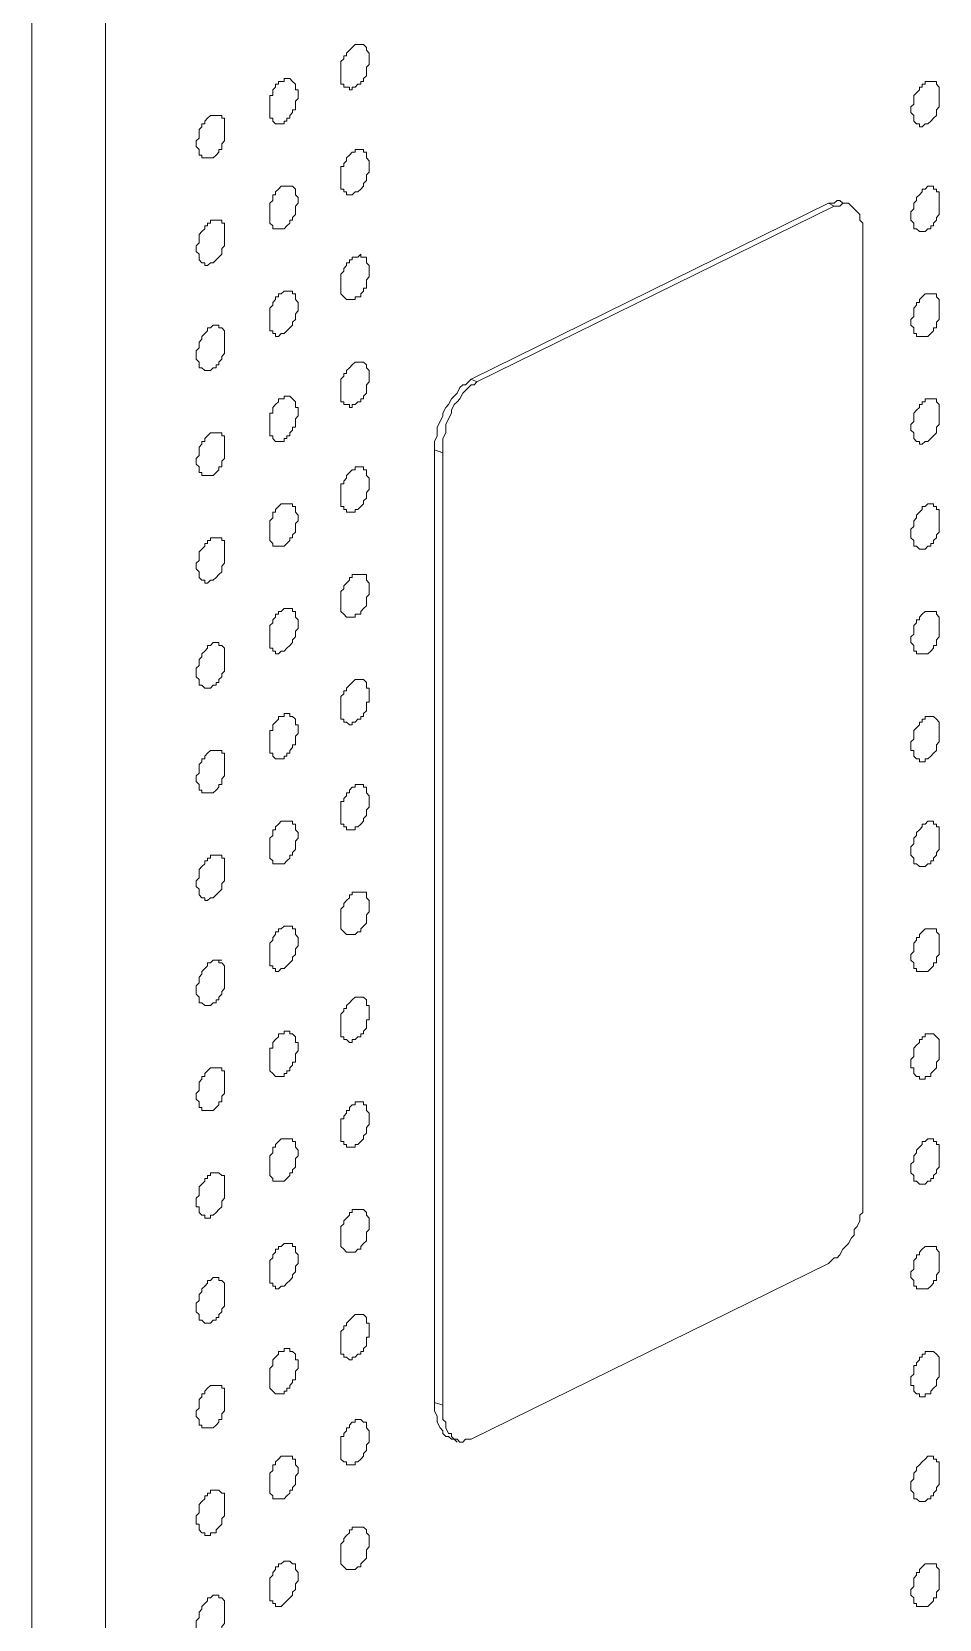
# Model space of a CAD drawing. Header units: inches. Extents: x 165 to 477, y 61 to 737.
# Drawn here: x 400.2 to 438.6, y 109.5 to 176.7 of the extents above; entities that cross this region are included whole.
import ezdxf

# ---------------------------------------------------------------- set-up
doc = ezdxf.new("R2010")
doc.units = ezdxf.units.IN
doc.header["$MEASUREMENT"] = 0
doc.layers.add('图层 1', color=7, linetype='Continuous')

msp = doc.modelspace()

# ---------------------------------------------------------------- linework, layer by layer
at = {"layer": '图层 1', "color": 254, "lineweight": 5, "true_color": 0xdcdcdc}
for points in [[(400.2, 67.56), (400.2, 68.04), (400.32, 68.4), (400.56, 68.76), (400.8, 69.12), (401.04, 69.48), (401.4, 69.84), (401.76, 70.08), (402.24, 70.44), (402.84, 70.8), (403.32, 71.04), (403.32, 192.96)], [(434.16, 169.32), (433.92, 169.44)], [(418.8, 162), (419.04, 161.88)], [(417.6, 158.88), (417.24, 159)], [(417.24, 118.68), (417.6, 118.56)]]:
    msp.add_lwpolyline(points, dxfattribs=at)
at = {"layer": '图层 1', "color": 7, "lineweight": 5, "true_color": 0xffffff}
for points in [[(400.2, 189.36), (400.2, 67.56)], [(413.88, 176.16), (413.76, 176.04), (413.64, 175.92), (413.52, 175.8), (413.52, 175.68), (413.4, 175.68), (413.4, 175.56), (413.28, 175.44), (413.28, 174.48), (413.4, 174.48), (413.4, 174.36), (413.52, 174.36), (413.64, 174.36)], [(414.12, 176.16), (413.88, 176.16)], [(413.88, 174.36), (414, 174.48), (414.12, 174.48), (414.12, 174.6), (414.24, 174.6), (414.24, 174.72), (414.36, 174.84), (414.36, 175.2), (414.48, 175.32), (414.48, 175.8), (414.36, 175.92), (414.36, 176.04), (414.24, 176.16), (414.12, 176.16)], [(410.88, 174.6), (410.64, 174.6), (410.64, 174.48), (410.52, 174.48), (410.52, 174.36), (410.4, 174.24), (410.4, 174), (410.28, 174), (410.28, 173.04), (410.4, 173.04), (410.4, 172.92), (410.52, 172.8)], [(411.12, 174.72), (410.88, 174.72), (410.88, 174.6)], [(410.88, 172.8), (410.88, 172.92), (411, 172.92), (411, 173.04), (411.12, 173.04), (411.12, 173.16), (411.24, 173.28), (411.24, 173.4), (411.36, 173.4), (411.36, 173.76), (411.48, 173.88), (411.48, 174.24), (411.36, 174.24), (411.36, 174.48), (411.24, 174.6), (411.12, 174.72)], [(413.64, 174.36), (413.64, 174.24), (413.76, 174.24), (413.76, 174.36), (413.88, 174.36)], [(438, 174.6), (438, 174.48), (437.88, 174.48), (437.88, 174.36), (437.76, 174.36), (437.76, 174.24), (437.64, 174.12), (437.52, 174), (437.52, 173.64), (437.4, 173.52), (437.4, 173.28), (437.52, 173.16), (437.52, 172.92), (437.64, 172.8), (437.76, 172.8), (437.76, 172.68)], [(438, 172.8), (438.12, 172.8), (438.24, 172.92), (438.36, 173.04), (438.48, 173.16), (438.48, 173.4), (438.6, 173.52), (438.6, 174.36), (438.48, 174.48), (438.48, 174.6), (438.36, 174.6)], [(438.36, 174.6), (438, 174.6)], [(407.76, 173.16), (407.64, 173.04), (407.52, 172.92), (407.52, 172.8), (407.4, 172.8), (407.4, 172.68), (407.28, 172.56), (407.28, 172.2), (407.16, 172.08), (407.16, 171.84), (407.28, 171.72), (407.28, 171.48), (407.4, 171.48), (407.4, 171.36), (407.52, 171.36)], [(408.12, 173.16), (407.76, 173.16)], [(407.76, 171.36), (407.88, 171.36), (408, 171.48), (408.12, 171.6), (408.12, 171.72), (408.24, 171.72), (408.24, 171.96), (408.36, 172.08), (408.36, 173.04), (408.24, 173.04), (408.24, 173.16), (408.12, 173.16)], [(410.52, 172.8), (410.88, 172.8)], [(437.76, 172.68), (437.88, 172.68), (438, 172.8)], [(413.88, 171.6), (413.76, 171.6), (413.64, 171.48), (413.52, 171.36), (413.52, 171.24), (413.4, 171.12), (413.4, 171), (413.28, 171), (413.28, 170.04), (413.4, 170.04), (413.4, 169.92), (413.52, 169.92), (413.52, 169.8), (413.64, 169.8)], [(414.12, 171.72), (413.88, 171.72), (413.88, 171.6)], [(413.88, 169.92), (414, 169.92), (414.12, 170.04), (414.24, 170.16), (414.24, 170.28), (414.36, 170.4), (414.36, 170.64), (414.48, 170.76), (414.48, 171.24), (414.36, 171.36), (414.36, 171.6), (414.24, 171.6), (414.24, 171.72), (414.12, 171.72)], [(407.52, 171.36), (407.76, 171.36)], [(410.88, 170.16), (410.76, 170.16), (410.64, 170.04), (410.52, 169.92), (410.52, 169.8), (410.4, 169.8), (410.4, 169.56), (410.28, 169.44), (410.28, 168.6), (410.4, 168.48), (410.4, 168.36), (410.52, 168.36)], [(411.12, 170.16), (410.88, 170.16)], [(410.88, 168.36), (411, 168.48), (411.12, 168.6), (411.12, 168.72), (411.24, 168.72), (411.24, 168.84), (411.36, 168.96), (411.36, 169.32), (411.48, 169.44), (411.48, 169.68), (411.36, 169.8), (411.36, 170.04), (411.24, 170.16), (411.12, 170.16)], [(438, 170.04), (437.88, 170.04), (437.88, 169.92), (437.76, 169.8), (437.64, 169.68), (437.64, 169.56), (437.52, 169.44), (437.52, 169.2), (437.4, 169.08), (437.4, 168.72), (437.52, 168.6), (437.52, 168.36), (437.64, 168.36), (437.76, 168.24)], [(438.36, 170.16), (438.12, 170.16), (438, 170.04)], [(438.48, 168.84), (438.6, 168.96), (438.6, 169.92), (438.48, 169.92), (438.48, 170.04), (438.36, 170.04), (438.36, 170.16)], [(413.64, 169.8), (413.76, 169.8), (413.88, 169.92)], [(433.92, 169.44), (418.8, 162), (418.68, 161.88), (418.56, 161.76), (418.44, 161.76), (418.32, 161.64), (418.2, 161.4), (418.08, 161.28), (417.96, 161.16), (417.84, 160.92), (417.72, 160.8), (417.6, 160.56), (417.6, 160.44), (417.48, 160.2), (417.36, 159.96), (417.36, 159.6), (417.24, 159.36), (417.24, 159)], [(434.64, 169.44), (434.52, 169.44), (434.4, 169.56), (434.28, 169.56), (434.16, 169.44), (433.92, 169.44)], [(434.16, 169.32), (434.4, 169.32), (434.52, 169.44), (434.76, 169.44)], [(435.36, 127.56), (435.36, 168.6), (435.24, 168.72), (435.24, 168.96), (435.12, 169.08), (435, 169.2), (434.88, 169.32), (434.76, 169.44), (434.64, 169.44)], [(434.64, 169.44), (434.76, 169.44)], [(407.76, 168.72), (407.76, 168.6), (407.64, 168.6), (407.64, 168.48), (407.52, 168.48), (407.52, 168.36), (407.4, 168.24), (407.28, 168.12), (407.28, 167.76), (407.16, 167.64), (407.16, 167.4), (407.28, 167.28), (407.28, 167.04), (407.4, 166.92), (407.52, 166.92), (407.52, 166.8)], [(408.12, 168.72), (407.76, 168.72)], [(407.76, 166.92), (407.88, 166.92), (408, 167.04), (408.12, 167.16), (408.24, 167.28), (408.24, 167.52), (408.36, 167.64), (408.36, 168.6), (408.24, 168.6), (408.24, 168.72), (408.12, 168.72)], [(419.04, 161.88), (434.16, 169.32)], [(438, 168.24), (438.12, 168.36), (438.24, 168.36), (438.24, 168.48), (438.36, 168.48), (438.36, 168.6), (438.48, 168.72), (438.48, 168.84)], [(410.52, 168.36), (410.88, 168.36)], [(437.76, 168.24), (438, 168.24)], [(407.52, 166.8), (407.64, 166.8), (407.76, 166.92)], [(413.88, 167.16), (413.76, 167.16), (413.76, 167.04), (413.64, 167.04), (413.64, 166.92), (413.52, 166.92), (413.52, 166.8), (413.4, 166.68), (413.4, 166.56), (413.28, 166.44), (413.28, 165.6), (413.4, 165.48), (413.52, 165.36), (413.64, 165.36)], [(414.12, 167.16), (414.12, 167.28), (414, 167.16), (413.88, 167.16)], [(413.88, 165.36), (413.88, 165.48), (414, 165.48), (414.12, 165.48), (414.12, 165.6), (414.24, 165.72), (414.24, 165.84), (414.36, 165.84), (414.36, 166.2), (414.48, 166.32), (414.48, 166.8), (414.36, 166.92), (414.36, 167.16), (414.24, 167.16), (414.12, 167.16)], [(410.88, 165.72), (410.76, 165.6), (410.64, 165.6), (410.64, 165.48), (410.52, 165.48), (410.52, 165.36), (410.4, 165.24), (410.4, 165.12), (410.28, 165), (410.28, 164.04), (410.4, 164.04), (410.4, 163.92), (410.52, 163.92), (410.52, 163.8)], [(411.12, 165.72), (410.88, 165.72)], [(410.88, 163.92), (411, 164.04), (411.12, 164.16), (411.24, 164.28), (411.24, 164.4), (411.36, 164.52), (411.36, 164.76), (411.48, 164.88), (411.48, 165.24), (411.36, 165.36), (411.36, 165.6), (411.24, 165.6), (411.24, 165.72), (411.12, 165.72)], [(413.64, 165.36), (413.88, 165.36)], [(438, 165.6), (437.88, 165.48), (437.76, 165.36), (437.76, 165.24), (437.64, 165.24), (437.64, 165.12), (437.52, 165), (437.52, 164.64), (437.4, 164.52), (437.4, 164.28), (437.52, 164.16), (437.52, 163.92), (437.64, 163.92), (437.64, 163.8), (437.76, 163.8)], [(438, 163.8), (438.12, 163.8), (438.24, 163.92), (438.36, 164.04), (438.36, 164.16), (438.48, 164.16), (438.48, 164.4), (438.6, 164.52), (438.6, 165.36), (438.48, 165.48), (438.48, 165.6), (438.36, 165.6)], [(438.36, 165.6), (438, 165.6)], [(407.76, 164.16), (407.64, 164.16), (407.64, 164.04), (407.52, 163.92), (407.4, 163.8), (407.4, 163.68), (407.28, 163.56), (407.28, 163.32), (407.16, 163.2), (407.16, 162.84), (407.28, 162.72), (407.28, 162.48), (407.4, 162.48), (407.52, 162.36)], [(408.12, 164.28), (407.88, 164.28), (407.76, 164.16)], [(407.76, 162.36), (407.88, 162.48), (408, 162.48), (408, 162.6), (408.12, 162.6), (408.12, 162.72), (408.24, 162.84), (408.24, 162.96), (408.36, 163.08), (408.36, 164.04), (408.24, 164.16), (408.12, 164.16), (408.12, 164.28)], [(410.52, 163.8), (410.64, 163.8), (410.76, 163.92), (410.88, 163.92)], [(437.76, 163.8), (438, 163.8)], [(413.88, 162.72), (413.76, 162.6), (413.64, 162.48), (413.52, 162.36), (413.52, 162.24), (413.4, 162.24), (413.4, 162.12), (413.28, 162), (413.28, 161.04), (413.4, 161.04), (413.4, 160.92), (413.52, 160.92), (413.64, 160.92)], [(414.12, 162.72), (413.88, 162.72)], [(413.88, 160.92), (414, 161.04), (414.12, 161.04), (414.12, 161.16), (414.24, 161.16), (414.24, 161.28), (414.36, 161.4), (414.36, 161.76), (414.48, 161.88), (414.48, 162.36), (414.36, 162.48), (414.36, 162.6), (414.24, 162.72), (414.12, 162.72)], [(407.52, 162.36), (407.76, 162.36)], [(417.6, 158.88), (417.6, 159.48), (417.72, 159.72), (417.72, 160.08), (417.84, 160.32), (417.96, 160.56), (417.96, 160.68), (418.08, 160.92), (418.2, 161.04), (418.32, 161.16), (418.44, 161.4), (418.56, 161.52), (418.68, 161.64), (418.8, 161.76), (418.92, 161.76), (419.04, 161.88)], [(410.88, 161.16), (410.64, 161.16), (410.64, 161.04), (410.52, 160.92), (410.4, 160.8), (410.4, 160.56), (410.28, 160.56), (410.28, 159.6), (410.4, 159.6), (410.4, 159.48), (410.52, 159.36)], [(411.12, 161.28), (410.88, 161.28), (410.88, 161.16)], [(410.88, 159.36), (410.88, 159.48), (411, 159.48), (411, 159.6), (411.12, 159.6), (411.12, 159.72), (411.24, 159.84), (411.24, 159.96), (411.36, 159.96), (411.36, 160.32), (411.48, 160.44), (411.48, 160.8), (411.36, 160.8), (411.36, 161.04), (411.24, 161.16), (411.12, 161.28)], [(413.64, 160.92), (413.64, 160.8), (413.76, 160.8), (413.76, 160.92), (413.88, 160.92)], [(438, 161.16), (438, 161.04), (437.88, 161.04), (437.88, 160.92), (437.76, 160.92), (437.76, 160.8), (437.64, 160.68), (437.52, 160.56), (437.52, 160.2), (437.4, 160.08), (437.4, 159.84), (437.52, 159.72), (437.52, 159.48), (437.64, 159.36), (437.76, 159.36), (437.76, 159.24)], [(438, 159.36), (438.12, 159.36), (438.24, 159.48), (438.36, 159.6), (438.48, 159.72), (438.48, 159.96), (438.6, 160.08), (438.6, 160.92), (438.48, 161.04), (438.48, 161.16), (438.36, 161.16)], [(438.36, 161.16), (438, 161.16)], [(407.76, 159.72), (407.64, 159.6), (407.52, 159.48), (407.52, 159.36), (407.4, 159.36), (407.4, 159.24), (407.28, 159.12), (407.28, 158.76), (407.16, 158.64), (407.16, 158.4), (407.28, 158.28), (407.28, 158.04), (407.4, 158.04), (407.4, 157.92), (407.52, 157.92)], [(408.12, 159.72), (407.76, 159.72)], [(407.76, 157.92), (407.88, 157.92), (408, 158.04), (408.12, 158.16), (408.12, 158.28), (408.24, 158.28), (408.24, 158.52), (408.36, 158.64), (408.36, 159.6), (408.24, 159.6), (408.24, 159.72), (408.12, 159.72)], [(410.52, 159.36), (410.88, 159.36)], [(437.76, 159.24), (437.88, 159.24), (438, 159.36)], [(417.24, 159), (417.24, 118.32), (417.36, 118.08), (417.36, 117.84), (417.48, 117.6), (417.6, 117.48), (417.6, 117.36), (417.72, 117.24), (417.84, 117.24), (417.96, 117.12), (418.08, 117.12)], [(417.6, 118.56), (417.6, 158.88)], [(413.88, 158.16), (413.76, 158.16), (413.64, 158.04), (413.52, 157.92), (413.52, 157.8), (413.4, 157.68), (413.4, 157.56), (413.28, 157.56), (413.28, 156.6), (413.4, 156.6), (413.4, 156.48), (413.52, 156.48), (413.52, 156.36), (413.64, 156.36)], [(414.12, 158.28), (413.88, 158.28), (413.88, 158.16)], [(413.88, 156.36), (413.88, 156.48), (414, 156.48), (414.12, 156.6), (414.24, 156.72), (414.24, 156.84), (414.36, 156.96), (414.36, 157.2), (414.48, 157.32), (414.48, 157.8), (414.36, 157.92), (414.36, 158.16), (414.24, 158.16), (414.24, 158.28), (414.12, 158.28)], [(407.52, 157.92), (407.76, 157.92)], [(410.88, 156.72), (410.76, 156.72), (410.64, 156.6), (410.52, 156.48), (410.52, 156.36), (410.4, 156.36), (410.4, 156.12), (410.28, 156), (410.28, 155.16), (410.4, 155.04), (410.4, 154.92), (410.52, 154.92)], [(411.12, 156.72), (410.88, 156.72)], [(410.88, 154.92), (411, 155.04), (411.12, 155.16), (411.12, 155.28), (411.24, 155.28), (411.24, 155.4), (411.36, 155.52), (411.36, 155.88), (411.48, 156), (411.48, 156.24), (411.36, 156.36), (411.36, 156.6), (411.24, 156.6), (411.24, 156.72), (411.12, 156.72)], [(438, 156.6), (437.88, 156.6), (437.88, 156.48), (437.76, 156.36), (437.64, 156.24), (437.64, 156.12), (437.52, 156), (437.52, 155.76), (437.4, 155.64), (437.4, 155.28), (437.52, 155.16), (437.52, 154.92), (437.64, 154.92), (437.76, 154.8)], [(438, 154.8), (438.12, 154.92), (438.24, 154.92), (438.24, 155.04), (438.36, 155.04), (438.36, 155.16), (438.48, 155.28), (438.48, 155.4), (438.6, 155.52), (438.6, 156.48), (438.48, 156.48), (438.48, 156.6), (438.36, 156.6), (438.36, 156.72)], [(438.36, 156.72), (438.12, 156.72), (438, 156.6)], [(413.64, 156.36), (413.88, 156.36)], [(407.76, 155.28), (407.76, 155.16), (407.64, 155.16), (407.64, 155.04), (407.52, 155.04), (407.52, 154.92), (407.4, 154.8), (407.28, 154.68), (407.28, 154.32), (407.16, 154.2), (407.16, 153.96), (407.28, 153.84), (407.28, 153.6), (407.4, 153.48), (407.52, 153.48), (407.52, 153.36)], [(408.12, 155.28), (407.76, 155.28)], [(407.76, 153.48), (407.88, 153.48), (408, 153.6), (408.12, 153.72), (408.24, 153.84), (408.24, 154.08), (408.36, 154.2), (408.36, 155.16), (408.24, 155.16), (408.24, 155.28), (408.12, 155.28)], [(410.52, 154.92), (410.88, 154.92)], [(437.76, 154.8), (438, 154.8)], [(407.52, 153.36), (407.64, 153.36), (407.76, 153.48)], [(413.88, 153.72), (413.76, 153.72), (413.76, 153.6), (413.64, 153.6), (413.64, 153.48), (413.52, 153.36), (413.4, 153.24), (413.4, 153.12), (413.28, 153), (413.28, 152.16), (413.4, 152.04), (413.52, 151.92), (413.64, 151.92)], [(414.12, 153.72), (413.88, 153.72)], [(413.88, 151.92), (413.88, 152.04), (414, 152.04), (414.12, 152.04), (414.12, 152.16), (414.24, 152.28), (414.36, 152.4), (414.36, 152.76), (414.48, 152.88), (414.48, 153.36), (414.36, 153.48), (414.36, 153.72), (414.24, 153.72), (414.12, 153.72)], [(410.88, 152.28), (410.76, 152.16), (410.64, 152.16), (410.64, 152.04), (410.52, 152.04), (410.52, 151.92), (410.4, 151.8), (410.4, 151.68), (410.28, 151.56), (410.28, 150.6), (410.4, 150.6), (410.4, 150.48), (410.52, 150.48), (410.52, 150.36)], [(411.12, 152.28), (410.88, 152.28)], [(410.88, 150.48), (411, 150.6), (411.12, 150.72), (411.24, 150.84), (411.24, 150.96), (411.36, 151.08), (411.36, 151.32), (411.48, 151.44), (411.48, 151.8), (411.36, 151.92), (411.36, 152.16), (411.24, 152.16), (411.24, 152.28), (411.12, 152.28)], [(413.64, 151.92), (413.88, 151.92)], [(438, 152.16), (437.88, 152.04), (437.76, 151.92), (437.76, 151.8), (437.64, 151.8), (437.64, 151.68), (437.52, 151.56), (437.52, 151.2), (437.4, 151.08), (437.4, 150.84), (437.52, 150.72), (437.52, 150.48), (437.64, 150.48), (437.64, 150.36), (437.76, 150.36)], [(438, 150.36), (438.12, 150.36), (438.24, 150.48), (438.36, 150.6), (438.36, 150.72), (438.48, 150.72), (438.48, 150.96), (438.6, 151.08), (438.6, 151.92), (438.48, 152.04), (438.48, 152.16), (438.36, 152.16)], [(438.36, 152.16), (438, 152.16)], [(407.76, 150.72), (407.64, 150.72), (407.64, 150.6), (407.52, 150.48), (407.4, 150.36), (407.4, 150.24), (407.28, 150.12), (407.28, 149.88), (407.16, 149.76), (407.16, 149.4), (407.28, 149.28), (407.28, 149.04), (407.4, 149.04), (407.52, 148.92)], [(408.12, 150.84), (407.88, 150.84), (407.76, 150.72)], [(407.76, 148.92), (407.88, 149.04), (408, 149.04), (408, 149.16), (408.12, 149.16), (408.12, 149.28), (408.24, 149.4), (408.24, 149.52), (408.36, 149.64), (408.36, 150.6), (408.24, 150.72), (408.12, 150.72), (408.12, 150.84)], [(410.52, 150.36), (410.64, 150.36), (410.76, 150.48), (410.88, 150.48)], [(437.76, 150.36), (438, 150.36)], [(413.88, 149.28), (413.76, 149.16), (413.64, 149.04), (413.52, 148.92), (413.52, 148.8), (413.4, 148.8), (413.4, 148.68), (413.28, 148.56), (413.28, 147.6), (413.4, 147.6), (413.4, 147.48), (413.52, 147.48), (413.64, 147.36)], [(414.12, 149.28), (413.88, 149.28)], [(413.88, 147.48), (414, 147.6), (414.12, 147.6), (414.12, 147.72), (414.24, 147.72), (414.24, 147.84), (414.36, 147.96), (414.36, 148.32), (414.48, 148.32), (414.48, 148.92), (414.36, 148.92), (414.36, 149.16), (414.24, 149.28), (414.12, 149.28)], [(407.52, 148.92), (407.76, 148.92)], [(410.88, 147.72), (410.64, 147.72), (410.64, 147.6), (410.52, 147.48), (410.4, 147.36), (410.4, 147.12), (410.28, 147.12), (410.28, 146.16), (410.4, 146.16), (410.4, 146.04), (410.52, 145.92)], [(411.12, 147.84), (410.88, 147.84), (410.88, 147.72)], [(410.88, 145.92), (410.88, 146.04), (411, 146.04), (411, 146.16), (411.12, 146.16), (411.12, 146.28), (411.24, 146.4), (411.24, 146.52), (411.36, 146.52), (411.36, 146.88), (411.48, 147), (411.48, 147.36), (411.36, 147.36), (411.36, 147.6), (411.24, 147.72), (411.12, 147.72), (411.12, 147.84)], [(413.64, 147.36), (413.76, 147.36), (413.76, 147.48), (413.88, 147.48)], [(438, 147.72), (438, 147.6), (437.88, 147.6), (437.88, 147.48), (437.76, 147.48), (437.76, 147.36), (437.64, 147.24), (437.52, 147.12), (437.52, 146.76), (437.4, 146.64), (437.4, 146.28), (437.52, 146.28), (437.52, 146.04), (437.64, 145.92), (437.76, 145.92), (437.76, 145.8)], [(438, 145.92), (438.12, 145.92), (438.24, 146.04), (438.36, 146.16), (438.48, 146.28), (438.48, 146.52), (438.6, 146.64), (438.6, 147.48), (438.48, 147.6), (438.36, 147.72)], [(438.36, 147.72), (438, 147.72)], [(407.76, 146.28), (407.64, 146.16), (407.52, 146.04), (407.52, 145.92), (407.4, 145.92), (407.4, 145.8), (407.28, 145.68), (407.28, 145.32), (407.16, 145.2), (407.16, 144.96), (407.28, 144.84), (407.28, 144.6), (407.4, 144.6), (407.4, 144.48), (407.52, 144.48)], [(408.12, 146.28), (407.76, 146.28)], [(407.76, 144.48), (407.88, 144.48), (408, 144.6), (408.12, 144.72), (408.12, 144.84), (408.24, 144.84), (408.24, 145.08), (408.36, 145.2), (408.36, 146.16), (408.24, 146.16), (408.24, 146.28), (408.12, 146.28)], [(410.52, 145.92), (410.88, 145.92)], [(437.76, 145.8), (438, 145.8), (438, 145.92)], [(407.52, 144.48), (407.76, 144.48)], [(413.88, 144.72), (413.76, 144.72), (413.64, 144.6), (413.64, 144.48), (413.52, 144.48), (413.52, 144.36), (413.4, 144.24), (413.4, 144.12), (413.28, 144.12), (413.28, 143.16), (413.4, 143.16), (413.4, 143.04), (413.52, 143.04), (413.52, 142.92), (413.64, 142.92)], [(414.12, 144.84), (413.88, 144.84), (413.88, 144.72)], [(413.88, 142.92), (413.88, 143.04), (414, 143.04), (414.12, 143.16), (414.24, 143.28), (414.24, 143.4), (414.36, 143.52), (414.36, 143.76), (414.48, 143.88), (414.48, 144.36), (414.36, 144.48), (414.36, 144.72), (414.24, 144.72), (414.24, 144.84), (414.12, 144.84)], [(410.88, 143.28), (410.76, 143.28), (410.64, 143.16), (410.52, 143.04), (410.52, 142.92), (410.4, 142.92), (410.4, 142.68), (410.28, 142.56), (410.28, 141.72), (410.4, 141.6), (410.4, 141.48), (410.52, 141.48)], [(411.12, 143.28), (410.88, 143.28)], [(410.88, 141.48), (411, 141.6), (411.12, 141.72), (411.12, 141.84), (411.24, 141.84), (411.24, 141.96), (411.36, 142.08), (411.36, 142.44), (411.48, 142.56), (411.48, 142.8), (411.36, 142.92), (411.36, 143.16), (411.24, 143.16), (411.24, 143.28), (411.12, 143.28)], [(438, 143.16), (437.88, 143.16), (437.88, 143.04), (437.76, 142.92), (437.64, 142.8), (437.64, 142.68), (437.52, 142.56), (437.52, 142.32), (437.4, 142.2), (437.4, 141.84), (437.52, 141.72), (437.52, 141.48), (437.64, 141.48), (437.76, 141.36)], [(438, 141.36), (438.12, 141.48), (438.24, 141.48), (438.24, 141.6), (438.36, 141.6), (438.36, 141.72), (438.48, 141.84), (438.48, 141.96), (438.6, 142.08), (438.6, 143.04), (438.48, 143.04), (438.48, 143.16), (438.36, 143.16), (438.36, 143.28)], [(438.36, 143.28), (438.12, 143.28), (438, 143.16)], [(413.64, 142.92), (413.88, 142.92)], [(407.76, 141.84), (407.76, 141.72), (407.64, 141.72), (407.64, 141.6), (407.52, 141.6), (407.52, 141.48), (407.4, 141.36), (407.28, 141.24), (407.28, 140.88), (407.16, 140.76), (407.16, 140.52), (407.28, 140.4), (407.28, 140.16), (407.4, 140.04), (407.52, 140.04), (407.52, 139.92)], [(408.12, 141.84), (407.76, 141.84)], [(407.76, 140.04), (407.88, 140.04), (408, 140.16), (408.12, 140.28), (408.24, 140.4), (408.24, 140.64), (408.36, 140.76), (408.36, 141.72), (408.24, 141.72), (408.24, 141.84), (408.12, 141.84)], [(410.52, 141.48), (410.88, 141.48)], [(437.76, 141.36), (438, 141.36)], [(407.52, 139.92), (407.64, 139.92), (407.76, 140.04)], [(413.88, 140.28), (413.76, 140.28), (413.76, 140.16), (413.64, 140.16), (413.64, 140.04), (413.52, 139.92), (413.4, 139.8), (413.4, 139.68), (413.28, 139.56), (413.28, 138.72), (413.4, 138.6), (413.52, 138.48), (413.64, 138.48)], [(414.12, 140.28), (413.88, 140.28)], [(413.88, 138.48), (414, 138.6), (414.12, 138.6), (414.12, 138.72), (414.24, 138.84), (414.36, 138.96), (414.36, 139.32), (414.48, 139.44), (414.48, 139.92), (414.36, 140.04), (414.36, 140.28), (414.24, 140.28), (414.12, 140.28)], [(410.88, 138.84), (410.76, 138.72), (410.64, 138.72), (410.64, 138.6), (410.52, 138.6), (410.52, 138.48), (410.4, 138.36), (410.4, 138.24), (410.28, 138.12), (410.28, 137.16), (410.4, 137.16), (410.4, 137.04), (410.52, 137.04), (410.52, 136.92)], [(411.12, 138.84), (410.88, 138.84)], [(410.88, 137.04), (411, 137.16), (411.12, 137.28), (411.24, 137.4), (411.24, 137.52), (411.36, 137.64), (411.36, 137.88), (411.48, 138), (411.48, 138.36), (411.36, 138.48), (411.36, 138.72), (411.24, 138.72), (411.24, 138.84), (411.12, 138.84)], [(413.64, 138.48), (413.88, 138.48)], [(438, 138.72), (437.88, 138.6), (437.76, 138.48), (437.76, 138.36), (437.64, 138.36), (437.64, 138.24), (437.52, 138.12), (437.52, 137.76), (437.4, 137.64), (437.4, 137.4), (437.52, 137.28), (437.52, 137.04), (437.64, 137.04), (437.64, 136.92), (437.76, 136.92)], [(438, 136.92), (438.12, 136.92), (438.24, 137.04), (438.36, 137.16), (438.36, 137.28), (438.48, 137.28), (438.48, 137.52), (438.6, 137.64), (438.6, 138.48), (438.48, 138.6), (438.48, 138.72), (438.36, 138.72)], [(438.36, 138.72), (438, 138.72)], [(407.76, 137.28), (407.64, 137.28), (407.64, 137.16), (407.52, 137.04), (407.4, 136.92), (407.4, 136.8), (407.28, 136.68), (407.28, 136.44), (407.16, 136.32), (407.16, 135.96), (407.28, 135.84), (407.28, 135.6), (407.4, 135.6), (407.52, 135.48)], [(408.12, 137.4), (407.88, 137.4), (407.76, 137.28)], [(407.76, 135.48), (407.88, 135.6), (408, 135.6), (408, 135.72), (408.12, 135.72), (408.12, 135.84), (408.24, 135.96), (408.24, 136.08), (408.36, 136.2), (408.36, 137.16), (408.24, 137.28), (408.12, 137.28), (408.12, 137.4)], [(408.12, 137.4), (408.24, 137.4)], [(410.52, 136.92), (410.64, 136.92), (410.76, 137.04), (410.88, 137.04)], [(437.76, 136.92), (438, 136.92)], [(413.88, 135.84), (413.76, 135.72), (413.64, 135.6), (413.52, 135.48), (413.52, 135.36), (413.4, 135.36), (413.4, 135.24), (413.28, 135.12), (413.28, 134.16), (413.4, 134.16), (413.4, 134.04), (413.52, 134.04), (413.64, 133.92)], [(414.12, 135.84), (413.88, 135.84)], [(413.88, 134.04), (414, 134.16), (414.12, 134.16), (414.12, 134.28), (414.24, 134.28), (414.24, 134.4), (414.36, 134.52), (414.36, 134.88), (414.48, 134.88), (414.48, 135.48), (414.36, 135.48), (414.36, 135.72), (414.24, 135.84), (414.12, 135.84)], [(407.52, 135.48), (407.76, 135.48)], [(411.12, 134.4), (410.88, 134.4), (410.88, 134.28)], [(410.88, 132.48), (410.88, 132.6), (411, 132.6), (411, 132.72), (411.12, 132.72), (411.12, 132.84), (411.24, 132.96), (411.24, 133.08), (411.36, 133.08), (411.36, 133.44), (411.48, 133.56), (411.48, 133.92), (411.36, 133.92), (411.36, 134.16), (411.24, 134.28), (411.12, 134.28), (411.12, 134.4)], [(410.88, 134.28), (410.64, 134.28), (410.64, 134.16), (410.52, 134.04), (410.4, 133.92), (410.4, 133.68), (410.28, 133.68), (410.28, 132.72), (410.4, 132.6), (410.52, 132.48)], [(413.64, 133.92), (413.76, 133.92), (413.76, 134.04), (413.88, 134.04)], [(438, 134.28), (438, 134.16), (437.88, 134.16), (437.88, 134.04), (437.76, 134.04), (437.76, 133.92), (437.64, 133.8), (437.52, 133.68), (437.52, 133.32), (437.4, 133.2), (437.4, 132.84), (437.52, 132.84), (437.52, 132.6), (437.64, 132.48), (437.76, 132.48), (437.76, 132.36)], [(438, 132.48), (438.24, 132.48), (438.24, 132.6), (438.36, 132.72), (438.48, 132.84), (438.48, 133.08), (438.6, 133.2), (438.6, 134.04), (438.48, 134.16), (438.36, 134.28)], [(438.36, 134.28), (438, 134.28)], [(407.76, 132.84), (407.64, 132.72), (407.52, 132.6), (407.52, 132.48), (407.4, 132.48), (407.4, 132.36), (407.28, 132.24), (407.28, 131.88), (407.16, 131.76), (407.16, 131.52), (407.28, 131.4), (407.28, 131.16), (407.4, 131.16), (407.4, 131.04), (407.52, 131.04)], [(408.12, 132.84), (407.76, 132.84)], [(407.76, 131.04), (407.88, 131.04), (408, 131.16), (408.12, 131.28), (408.12, 131.4), (408.24, 131.4), (408.24, 131.64), (408.36, 131.76), (408.36, 132.72), (408.24, 132.72), (408.24, 132.84), (408.12, 132.84)], [(410.52, 132.48), (410.88, 132.48)], [(437.76, 132.36), (438, 132.36), (438, 132.48)], [(413.88, 131.28), (413.76, 131.28), (413.64, 131.16), (413.64, 131.04), (413.52, 131.04), (413.52, 130.92), (413.4, 130.8), (413.4, 130.68), (413.28, 130.68), (413.28, 129.72), (413.4, 129.72), (413.4, 129.6), (413.52, 129.6), (413.52, 129.48), (413.64, 129.48)], [(414.12, 131.4), (413.88, 131.4), (413.88, 131.28)], [(413.88, 129.48), (413.88, 129.6), (414, 129.6), (414.12, 129.72), (414.24, 129.84), (414.24, 129.96), (414.36, 130.08), (414.36, 130.32), (414.48, 130.44), (414.48, 130.92), (414.36, 131.04), (414.36, 131.28), (414.24, 131.28), (414.24, 131.4), (414.12, 131.4)], [(407.52, 131.04), (407.76, 131.04)], [(410.88, 129.84), (410.76, 129.84), (410.64, 129.72), (410.52, 129.6), (410.52, 129.48), (410.4, 129.48), (410.4, 129.24), (410.28, 129.12), (410.28, 128.28), (410.4, 128.16), (410.4, 128.04), (410.52, 128.04)], [(411.12, 129.84), (410.88, 129.84)], [(410.88, 128.04), (411, 128.16), (411.12, 128.28), (411.12, 128.4), (411.24, 128.4), (411.24, 128.52), (411.36, 128.64), (411.36, 129), (411.48, 129.12), (411.48, 129.36), (411.36, 129.48), (411.36, 129.72), (411.24, 129.72), (411.24, 129.84), (411.12, 129.84)], [(438, 129.72), (437.88, 129.72), (437.88, 129.6), (437.76, 129.48), (437.64, 129.36), (437.64, 129.24), (437.52, 129.12), (437.52, 128.88), (437.4, 128.76), (437.4, 128.4), (437.52, 128.28), (437.52, 128.04), (437.64, 128.04), (437.76, 127.92)], [(438, 127.92), (438.12, 128.04), (438.24, 128.04), (438.24, 128.16), (438.36, 128.16), (438.36, 128.28), (438.48, 128.4), (438.48, 128.52), (438.6, 128.64), (438.6, 129.6), (438.48, 129.6), (438.48, 129.72), (438.36, 129.72), (438.36, 129.84)], [(438.36, 129.84), (438.12, 129.84), (438, 129.72)], [(413.64, 129.48), (413.88, 129.48)], [(407.76, 128.4), (407.76, 128.28), (407.64, 128.28), (407.64, 128.16), (407.52, 128.16), (407.52, 128.04), (407.4, 127.92), (407.28, 127.8), (407.28, 127.44), (407.16, 127.32), (407.16, 126.96), (407.28, 126.96), (407.28, 126.72), (407.4, 126.6), (407.52, 126.6), (407.52, 126.48)], [(408.12, 128.4), (407.76, 128.4)], [(407.76, 126.6), (407.88, 126.6), (408, 126.72), (408.12, 126.84), (408.24, 126.96), (408.24, 127.2), (408.36, 127.32), (408.36, 128.28), (408.24, 128.28), (408.12, 128.4)], [(410.52, 128.04), (410.88, 128.04)], [(437.76, 127.92), (438, 127.92)], [(418.8, 117.12), (433.92, 124.56), (434.04, 124.68), (434.16, 124.8), (434.28, 124.8), (434.4, 124.92), (434.52, 125.16), (434.64, 125.28), (434.76, 125.4), (434.88, 125.64), (435, 125.76), (435, 126), (435.12, 126.12), (435.24, 126.36), (435.24, 126.6), (435.36, 126.72), (435.36, 127.56)], [(407.52, 126.48), (407.76, 126.48), (407.76, 126.6)], [(413.88, 126.84), (413.76, 126.84), (413.76, 126.72), (413.64, 126.72), (413.64, 126.6), (413.52, 126.48), (413.4, 126.36), (413.4, 126.24), (413.28, 126.12), (413.28, 125.28), (413.4, 125.16), (413.52, 125.04), (413.64, 125.04)], [(414.12, 126.84), (413.88, 126.84)], [(413.88, 125.04), (414, 125.16), (414.12, 125.16), (414.12, 125.28), (414.24, 125.4), (414.36, 125.52), (414.36, 125.88), (414.48, 126), (414.48, 126.48), (414.36, 126.6), (414.36, 126.72), (414.24, 126.84), (414.12, 126.84)], [(410.88, 125.4), (410.76, 125.28), (410.64, 125.28), (410.64, 125.16), (410.52, 125.16), (410.52, 125.04), (410.4, 124.92), (410.4, 124.8), (410.28, 124.68), (410.28, 123.72), (410.4, 123.72), (410.4, 123.6), (410.52, 123.6), (410.52, 123.48)], [(411.12, 125.4), (410.88, 125.4)], [(410.88, 123.6), (411, 123.72), (411.12, 123.84), (411.24, 123.96), (411.24, 124.08), (411.36, 124.2), (411.36, 124.44), (411.48, 124.56), (411.48, 124.92), (411.36, 125.04), (411.36, 125.28), (411.24, 125.28), (411.24, 125.4), (411.12, 125.4)], [(413.64, 125.04), (413.88, 125.04)], [(438, 125.28), (437.88, 125.16), (437.76, 125.04), (437.76, 124.92), (437.64, 124.92), (437.64, 124.8), (437.52, 124.68), (437.52, 124.32), (437.4, 124.2), (437.4, 123.96), (437.52, 123.84), (437.52, 123.6), (437.64, 123.6), (437.64, 123.48), (437.76, 123.48)], [(438, 123.48), (438.12, 123.48), (438.24, 123.6), (438.36, 123.72), (438.36, 123.84), (438.48, 123.84), (438.48, 124.08), (438.6, 124.2), (438.6, 125.04), (438.48, 125.16), (438.48, 125.28), (438.36, 125.28)], [(438.36, 125.28), (438, 125.28)], [(407.76, 123.84), (407.64, 123.84), (407.64, 123.72), (407.52, 123.6), (407.4, 123.48), (407.4, 123.36), (407.28, 123.24), (407.28, 123), (407.16, 122.88), (407.16, 122.52), (407.28, 122.4), (407.28, 122.16), (407.4, 122.16), (407.52, 122.04)], [(408.12, 123.96), (407.88, 123.96), (407.76, 123.84)], [(407.76, 122.04), (407.88, 122.16), (408, 122.16), (408, 122.28), (408.12, 122.28), (408.12, 122.4), (408.24, 122.52), (408.24, 122.64), (408.36, 122.76), (408.36, 123.72), (408.24, 123.84), (408.12, 123.84), (408.12, 123.96)], [(410.52, 123.48), (410.64, 123.48), (410.76, 123.6), (410.88, 123.6)], [(437.76, 123.48), (438, 123.48)], [(413.88, 122.4), (413.76, 122.28), (413.64, 122.16), (413.52, 122.04), (413.52, 121.92), (413.4, 121.92), (413.4, 121.8), (413.28, 121.68), (413.28, 120.72), (413.4, 120.72), (413.4, 120.6), (413.52, 120.6), (413.64, 120.48)], [(414.12, 122.4), (413.88, 122.4)], [(413.88, 120.6), (414, 120.72), (414.12, 120.72), (414.12, 120.84), (414.24, 120.84), (414.24, 120.96), (414.36, 121.08), (414.36, 121.44), (414.48, 121.44), (414.48, 122.04), (414.36, 122.04), (414.36, 122.28), (414.24, 122.4), (414.12, 122.4)], [(407.52, 122.04), (407.76, 122.04)], [(410.88, 120.84), (410.64, 120.84), (410.64, 120.72), (410.52, 120.6), (410.4, 120.48), (410.4, 120.24), (410.28, 120.12), (410.28, 119.28), (410.4, 119.16), (410.52, 119.04)], [(411.12, 120.96), (410.88, 120.96), (410.88, 120.84)], [(410.88, 119.04), (410.88, 119.16), (411, 119.16), (411, 119.28), (411.12, 119.28), (411.12, 119.4), (411.24, 119.52), (411.24, 119.64), (411.36, 119.64), (411.36, 120), (411.48, 120.12), (411.48, 120.48), (411.36, 120.48), (411.36, 120.72), (411.24, 120.84), (411.12, 120.84), (411.12, 120.96)], [(413.64, 120.48), (413.76, 120.48), (413.76, 120.6), (413.88, 120.6)], [(438, 120.84), (438, 120.72), (437.88, 120.72), (437.88, 120.6), (437.76, 120.6), (437.76, 120.48), (437.64, 120.36), (437.64, 120.24), (437.52, 120.24), (437.52, 119.88), (437.4, 119.76), (437.4, 119.4), (437.52, 119.4), (437.52, 119.16), (437.64, 119.04), (437.76, 119.04), (437.76, 118.92)], [(438, 119.04), (438.24, 119.04), (438.24, 119.16), (438.36, 119.28), (438.48, 119.4), (438.48, 119.64), (438.6, 119.76), (438.6, 120.6), (438.48, 120.72), (438.36, 120.84)], [(438.36, 120.84), (438, 120.84)], [(407.76, 119.4), (407.64, 119.28), (407.52, 119.16), (407.52, 119.04), (407.4, 119.04), (407.4, 118.92), (407.28, 118.8), (407.28, 118.44), (407.16, 118.32), (407.16, 118.08), (407.28, 117.96), (407.28, 117.72), (407.4, 117.72), (407.4, 117.6), (407.52, 117.6)], [(408.12, 119.4), (407.76, 119.4)], [(407.76, 117.6), (407.88, 117.6), (408, 117.72), (408.12, 117.84), (408.12, 117.96), (408.24, 117.96), (408.24, 118.2), (408.36, 118.32), (408.36, 119.28), (408.24, 119.28), (408.24, 119.4), (408.12, 119.4)], [(410.52, 119.04), (410.88, 119.04)], [(437.76, 118.92), (438, 118.92), (438, 119.04)], [(417.96, 117.36), (417.84, 117.36), (417.72, 117.6), (417.72, 117.84), (417.6, 117.96), (417.6, 118.56)], [(413.88, 117.84), (413.76, 117.84), (413.64, 117.72), (413.64, 117.6), (413.52, 117.6), (413.52, 117.48), (413.4, 117.36), (413.4, 117.24), (413.28, 117.24), (413.28, 116.28), (413.4, 116.16), (413.52, 116.16), (413.52, 116.04), (413.64, 116.04)], [(414.12, 117.96), (413.88, 117.96), (413.88, 117.84)], [(413.88, 116.04), (413.88, 116.16), (414, 116.16), (414.12, 116.28), (414.24, 116.4), (414.24, 116.52), (414.36, 116.64), (414.36, 116.88), (414.48, 117), (414.48, 117.48), (414.36, 117.6), (414.36, 117.84), (414.24, 117.84), (414.12, 117.96)], [(407.52, 117.6), (407.76, 117.6)], [(418.2, 117), (418.08, 117.12), (417.96, 117.24), (417.96, 117.36)], [(418.08, 117.12), (418.2, 117.12), (418.32, 117), (418.44, 117), (418.56, 117.12)], [(418.56, 117.12), (418.8, 117.12)], [(410.88, 116.4), (410.76, 116.4), (410.64, 116.28), (410.52, 116.16), (410.52, 116.04), (410.4, 116.04), (410.4, 115.8), (410.28, 115.68), (410.28, 114.84), (410.4, 114.72), (410.4, 114.6), (410.52, 114.6)], [(411.12, 116.4), (410.88, 116.4)], [(410.88, 114.6), (411, 114.72), (411.12, 114.84), (411.12, 114.96), (411.24, 114.96), (411.24, 115.08), (411.36, 115.2), (411.36, 115.56), (411.48, 115.68), (411.48, 115.92), (411.36, 116.04), (411.36, 116.28), (411.24, 116.28), (411.24, 116.4), (411.12, 116.4)], [(438, 116.28), (437.88, 116.16), (437.76, 116.04), (437.64, 115.92), (437.64, 115.8), (437.52, 115.68), (437.52, 115.44), (437.4, 115.32), (437.4, 114.96), (437.52, 114.84), (437.52, 114.6), (437.64, 114.6), (437.76, 114.48)], [(438, 114.48), (438.12, 114.6), (438.24, 114.6), (438.24, 114.72), (438.36, 114.72), (438.36, 114.84), (438.48, 114.96), (438.48, 115.08), (438.6, 115.2), (438.6, 116.16), (438.48, 116.16), (438.48, 116.28), (438.36, 116.28), (438.36, 116.4)], [(438.36, 116.4), (438.12, 116.4), (438, 116.28)], [(413.64, 116.04), (413.88, 116.04)], [(407.76, 114.96), (407.76, 114.84), (407.64, 114.84), (407.64, 114.72), (407.52, 114.72), (407.52, 114.6), (407.4, 114.48), (407.28, 114.36), (407.28, 114), (407.16, 113.88), (407.16, 113.52), (407.28, 113.52), (407.28, 113.28), (407.4, 113.16), (407.52, 113.16), (407.52, 113.04)], [(408.12, 114.96), (407.76, 114.96)], [(407.76, 113.16), (408, 113.16), (408, 113.28), (408.12, 113.4), (408.24, 113.52), (408.24, 113.76), (408.36, 113.88), (408.36, 114.84), (408.24, 114.84), (408.12, 114.96)], [(410.52, 114.6), (410.88, 114.6)], [(437.76, 114.48), (438, 114.48)], [(407.52, 113.04), (407.76, 113.04), (407.76, 113.16)], [(413.88, 113.4), (413.76, 113.4), (413.76, 113.28), (413.64, 113.28), (413.64, 113.16), (413.52, 113.04), (413.4, 112.92), (413.4, 112.8), (413.28, 112.68), (413.28, 111.84), (413.4, 111.72), (413.52, 111.6), (413.64, 111.6)], [(414.12, 113.4), (413.88, 113.4)], [(413.88, 111.6), (414, 111.72), (414.12, 111.72), (414.12, 111.84), (414.24, 111.96), (414.36, 112.08), (414.36, 112.44), (414.48, 112.56), (414.48, 113.04), (414.36, 113.16), (414.36, 113.28), (414.24, 113.4), (414.12, 113.4)], [(410.88, 111.96), (410.76, 111.84), (410.64, 111.84), (410.64, 111.72), (410.52, 111.72), (410.52, 111.6), (410.4, 111.48), (410.4, 111.36), (410.28, 111.24), (410.28, 110.28), (410.4, 110.28), (410.4, 110.16), (410.52, 110.16), (410.52, 110.04)], [(411.12, 111.96), (410.88, 111.96)], [(410.88, 110.16), (411, 110.28), (411.12, 110.4), (411.24, 110.52), (411.24, 110.64), (411.36, 110.76), (411.36, 111), (411.48, 111.12), (411.48, 111.48), (411.36, 111.6), (411.36, 111.84), (411.24, 111.84), (411.12, 111.96)], [(413.64, 111.6), (413.88, 111.6)], [(438, 111.84), (437.88, 111.72), (437.76, 111.6), (437.76, 111.48), (437.64, 111.48), (437.64, 111.36), (437.52, 111.24), (437.52, 110.88), (437.4, 110.76), (437.4, 110.52), (437.52, 110.4), (437.52, 110.16), (437.64, 110.16), (437.64, 110.04), (437.76, 110.04)], [(438, 110.04), (438.12, 110.04), (438.24, 110.16), (438.36, 110.28), (438.36, 110.4), (438.48, 110.4), (438.48, 110.64), (438.6, 110.76), (438.6, 111.6), (438.48, 111.72), (438.48, 111.84), (438.36, 111.84)], [(438.36, 111.84), (438, 111.84)], [(407.76, 110.4), (407.64, 110.4), (407.64, 110.28), (407.52, 110.16), (407.4, 110.04), (407.4, 109.92), (407.28, 109.8), (407.28, 109.56), (407.16, 109.44), (407.16, 109.08), (407.28, 108.96), (407.28, 108.72), (407.4, 108.72), (407.52, 108.6)], [(408.12, 110.52), (407.88, 110.52), (407.76, 110.4)], [(407.76, 108.6), (407.88, 108.72), (408, 108.72), (408, 108.84), (408.12, 108.84), (408.12, 108.96), (408.24, 109.08), (408.24, 109.2), (408.36, 109.32), (408.36, 110.28), (408.24, 110.4), (408.12, 110.4), (408.12, 110.52)], [(410.52, 110.04), (410.76, 110.04), (410.88, 110.16)], [(437.76, 110.04), (438, 110.04)]]:
    msp.add_lwpolyline(points, dxfattribs=at)

doc.saveas('drawing.dxf')
